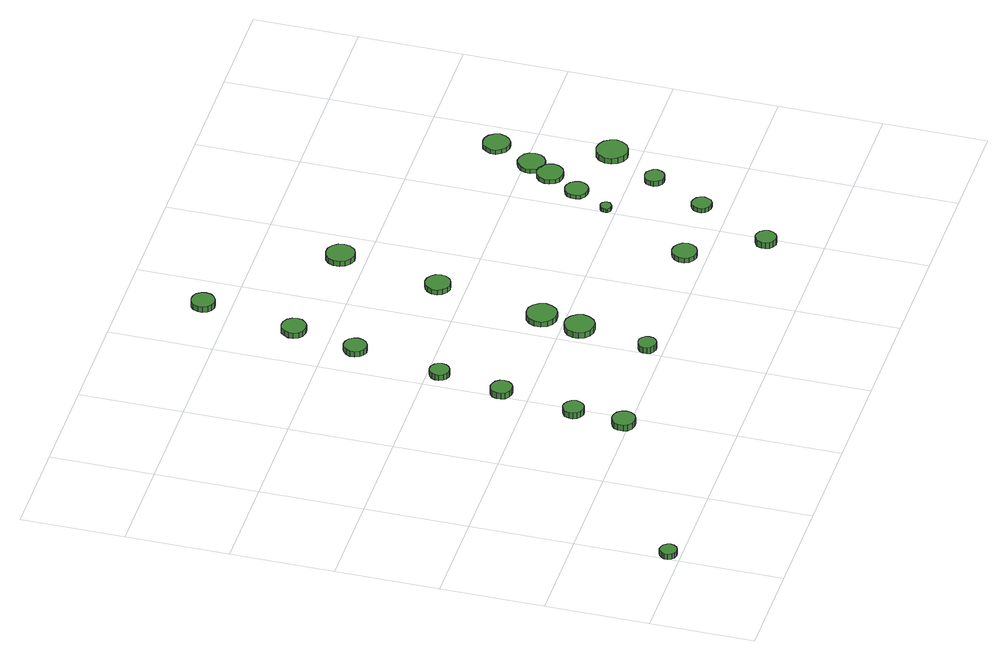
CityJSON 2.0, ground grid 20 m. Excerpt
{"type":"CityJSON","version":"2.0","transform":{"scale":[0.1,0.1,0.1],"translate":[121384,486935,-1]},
"CityObjects":{
"tree1":{"type":"SolitaryVegetationObject","attributes":{"function":"something"},"geometry":[{"type":"MultiSurface","lod":"1","boundaries":[[[0,1,2,3,4,5,6,7,8,9,10,11,12,13,14]],[[15,16,17,18,19,20,21,22,23,24,25,26,27,28,29]],[[0,29,28,1]],[[1,28,27,2]],[[2,27,26,3]],[[3,26,25,4]],[[4,25,24,5]],[[5,24,23,6]],[[6,23,22,7]],[[7,22,21,8]],[[8,21,20,9]],[[9,20,19,10]],[[10,19,18,11]],[[11,18,17,12]],[[12,17,16,13]],[[13,16,15,14]],[[14,15,29,0]]]}]},
"tree2":{"type":"SolitaryVegetationObject","attributes":{"function":"something"},"geometry":[{"type":"MultiSurface","lod":"1","boundaries":[[[30,31,32,33,34,35,36,37,38,39,40,41,42,43,44]],[[45,46,47,48,49,50,51,52,53,54,55,56,57,58,59]],[[30,59,58,31]],[[31,58,57,32]],[[32,57,56,33]],[[33,56,55,34]],[[34,55,54,35]],[[35,54,53,36]],[[36,53,52,37]],[[37,52,51,38]],[[38,51,50,39]],[[39,50,49,40]],[[40,49,48,41]],[[41,48,47,42]],[[42,47,46,43]],[[43,46,45,44]],[[44,45,59,30]]]}]},
"tree3":{"type":"SolitaryVegetationObject","attributes":{"function":"something"},"geometry":[{"type":"MultiSurface","lod":"1","boundaries":[[[60,61,62,63,64,65,66,67,68,69,70,71,72,73,74]],[[75,76,77,78,79,80,81,82,83,84,85,86,87,88,89]],[[60,89,88,61]],[[61,88,87,62]],[[62,87,86,63]],[[63,86,85,64]],[[64,85,84,65]],[[65,84,83,66]],[[66,83,82,67]],[[67,82,81,68]],[[68,81,80,69]],[[69,80,79,70]],[[70,79,78,71]],[[71,78,77,72]],[[72,77,76,73]],[[73,76,75,74]],[[74,75,89,60]]]}]},
"tree4":{"type":"SolitaryVegetationObject","attributes":{"function":"something"},"geometry":[{"type":"MultiSurface","lod":"1","boundaries":[[[90,91,92,93,94,95,96,97,98,99,100,101,102,103,104]],[[105,106,107,108,109,110,111,112,113,114,115,116,117,118,119]],[[90,119,118,91]],[[91,118,117,92]],[[92,117,116,93]],[[93,116,115,94]],[[94,115,114,95]],[[95,114,113,96]],[[96,113,112,97]],[[97,112,111,98]],[[98,111,110,99]],[[99,110,109,100]],[[100,109,108,101]],[[101,108,107,102]],[[102,107,106,103]],[[103,106,105,104]],[[104,105,119,90]]]}]},
"tree5":{"type":"SolitaryVegetationObject","attributes":{"function":"something"},"geometry":[{"type":"MultiSurface","lod":"1","boundaries":[[[120,121,122,123,124,125,126,127,128,129,130,131,132,133,134]],[[135,136,137,138,139,140,141,142,143,144,145,146,147,148,149]],[[120,149,148,121]],[[121,148,147,122]],[[122,147,146,123]],[[123,146,145,124]],[[124,145,144,125]],[[125,144,143,126]],[[126,143,142,127]],[[127,142,141,128]],[[128,141,140,129]],[[129,140,139,130]],[[130,139,138,131]],[[131,138,137,132]],[[132,137,136,133]],[[133,136,135,134]],[[134,135,149,120]]]}]},
"tree6":{"type":"SolitaryVegetationObject","attributes":{"function":"something"},"geometry":[{"type":"MultiSurface","lod":"1","boundaries":[[[150,151,152,153,154,155,156,157,158,159,160,161,162,163,164]],[[165,166,167,168,169,170,171,172,173,174,175,176,177,178,179]],[[150,179,178,151]],[[151,178,177,152]],[[152,177,176,153]],[[153,176,175,154]],[[154,175,174,155]],[[155,174,173,156]],[[156,173,172,157]],[[157,172,171,158]],[[158,171,170,159]],[[159,170,169,160]],[[160,169,168,161]],[[161,168,167,162]],[[162,167,166,163]],[[163,166,165,164]],[[164,165,179,150]]]}]},
"tree7":{"type":"SolitaryVegetationObject","attributes":{"function":"something"},"geometry":[{"type":"MultiSurface","lod":"1","boundaries":[[[180,181,182,183,184,185,186,187,188,189,190,191,192,193,194]],[[195,196,197,198,199,200,201,202,203,204,205,206,207,208,209]],[[180,209,208,181]],[[181,208,207,182]],[[182,207,206,183]],[[183,206,205,184]],[[184,205,204,185]],[[185,204,203,186]],[[186,203,202,187]],[[187,202,201,188]],[[188,201,200,189]],[[189,200,199,190]],[[190,199,198,191]],[[191,198,197,192]],[[192,197,196,193]],[[193,196,195,194]],[[194,195,209,180]]]}]},
"tree8":{"type":"SolitaryVegetationObject","attributes":{"function":"something"},"geometry":[{"type":"MultiSurface","lod":"1","boundaries":[[[210,211,212,213,214,215,216,217,218,219,220,221,222,223,224]],[[225,226,227,228,229,230,231,232,233,234,235,236,237,238,239]],[[210,239,238,211]],[[211,238,237,212]],[[212,237,236,213]],[[213,236,235,214]],[[214,235,234,215]],[[215,234,233,216]],[[216,233,232,217]],[[217,232,231,218]],[[218,231,230,219]],[[219,230,229,220]],[[220,229,228,221]],[[221,228,227,222]],[[222,227,226,223]],[[223,226,225,224]],[[224,225,239,210]]]}]},
"tree9":{"type":"SolitaryVegetationObject","attributes":{"function":"something"},"geometry":[{"type":"MultiSurface","lod":"1","boundaries":[[[240,241,242,243,244,245,246,247,248,249,250,251,252,253,254]],[[255,256,257,258,259,260,261,262,263,264,265,266,267,268,269]],[[240,269,268,241]],[[241,268,267,242]],[[242,267,266,243]],[[243,266,265,244]],[[244,265,264,245]],[[245,264,263,246]],[[246,263,262,247]],[[247,262,261,248]],[[248,261,260,249]],[[249,260,259,250]],[[250,259,258,251]],[[251,258,257,252]],[[252,257,256,253]],[[253,256,255,254]],[[254,255,269,240]]]}]},
"tree10":{"type":"SolitaryVegetationObject","attributes":{"function":"something"},"geometry":[{"type":"MultiSurface","lod":"1","boundaries":[[[270,271,272,273,274,275,276,277,278,279,280,281,282,283,284]],[[285,286,287,288,289,290,291,292,293,294,295,296,297,298,299]],[[270,299,298,271]],[[271,298,297,272]],[[272,297,296,273]],[[273,296,295,274]],[[274,295,294,275]],[[275,294,293,276]],[[276,293,292,277]],[[277,292,291,278]],[[278,291,290,279]],[[279,290,289,280]],[[280,289,288,281]],[[281,288,287,282]],[[282,287,286,283]],[[283,286,285,284]],[[284,285,299,270]]]}]},
"tree11":{"type":"SolitaryVegetationObject","attributes":{"function":"something"},"geometry":[{"type":"MultiSurface","lod":"1","boundaries":[[[300,301,302,303,304,305,306,307,308,309,310,311,312,313,314]],[[315,316,317,318,319,320,321,322,323,324,325,326,327,328,329]],[[300,329,328,301]],[[301,328,327,302]],[[302,327,326,303]],[[303,326,325,304]],[[304,325,324,305]],[[305,324,323,306]],[[306,323,322,307]],[[307,322,321,308]],[[308,321,320,309]],[[309,320,319,310]],[[310,319,318,311]],[[311,318,317,312]],[[312,317,316,313]],[[313,316,315,314]],[[314,315,329,300]]]}]},
"tree12":{"type":"SolitaryVegetationObject","attributes":{"function":"something"},"geometry":[{"type":"MultiSurface","lod":"1","boundaries":[[[330,331,332,333,334,335,336,337,338,339,340,341,342,343,344]],[[345,346,347,348,349,350,351,352,353,354,355,356,357,358,359]],[[330,359,358,331]],[[331,358,357,332]],[[332,357,356,333]],[[333,356,355,334]],[[334,355,354,335]],[[335,354,353,336]],[[336,353,352,337]],[[337,352,351,338]],[[338,351,350,339]],[[339,350,349,340]],[[340,349,348,341]],[[341,348,347,342]],[[342,347,346,343]],[[343,346,345,344]],[[344,345,359,330]]]}]},
"tree13":{"type":"SolitaryVegetationObject","attributes":{"function":"something"},"geometry":[{"type":"MultiSurface","lod":"1","boundaries":[[[360,361,362,363,364,365,366,367,368,369,370,371,372,373,374]],[[375,376,377,378,379,380,381,382,383,384,385,386,387,388,389]],[[360,389,388,361]],[[361,388,387,362]],[[362,387,386,363]],[[363,386,385,364]],[[364,385,384,365]],[[365,384,383,366]],[[366,383,382,367]],[[367,382,381,368]],[[368,381,380,369]],[[369,380,379,370]],[[370,379,378,371]],[[371,378,377,372]],[[372,377,376,373]],[[373,376,375,374]],[[374,375,389,360]]]}]},
"tree14":{"type":"SolitaryVegetationObject","attributes":{"function":"something"},"geometry":[{"type":"MultiSurface","lod":"1","boundaries":[[[390,391,392,393,394,395,396,397,398,399,400,401,402,403,404]],[[405,406,407,408,409,410,411,412,413,414,415,416,417,418,419]],[[390,419,418,391]],[[391,418,417,392]],[[392,417,416,393]],[[393,416,415,394]],[[394,415,414,395]],[[395,414,413,396]],[[396,413,412,397]],[[397,412,411,398]],[[398,411,410,399]],[[399,410,409,400]],[[400,409,408,401]],[[401,408,407,402]],[[402,407,406,403]],[[403,406,405,404]],[[404,405,419,390]]]}]},
"tree15":{"type":"SolitaryVegetationObject","attributes":{"function":"something"},"geometry":[{"type":"MultiSurface","lod":"1","boundaries":[[[420,421,422,423,424,425,426,427,428,429,430,431,432,433,434]],[[435,436,437,438,439,440,441,442,443,444,445,446,447,448,449]],[[420,449,448,421]],[[421,448,447,422]],[[422,447,446,423]],[[423,446,445,424]],[[424,445,444,425]],[[425,444,443,426]],[[426,443,442,427]],[[427,442,441,428]],[[428,441,440,429]],[[429,440,439,430]],[[430,439,438,431]],[[431,438,437,432]],[[432,437,436,433]],[[433,436,435,434]],[[434,435,449,420]]]}]},
"tree16":{"type":"SolitaryVegetationObject","attributes":{"function":"something"},"geometry":[{"type":"MultiSurface","lod":"1","boundaries":[[[450,451,452,453,454,455,456,457,458,459,460,461,462,463,464]],[[465,466,467,468,469,470,471,472,473,474,475,476,477,478,479]],[[450,479,478,451]],[[451,478,477,452]],[[452,477,476,453]],[[453,476,475,454]],[[454,475,474,455]],[[455,474,473,456]],[[456,473,472,457]],[[457,472,471,458]],[[458,471,470,459]],[[459,470,469,460]],[[460,469,468,461]],[[461,468,467,462]],[[462,467,466,463]],[[463,466,465,464]],[[464,465,479,450]]]}]},
"tree17":{"type":"SolitaryVegetationObject","attributes":{"function":"something"},"geometry":[{"type":"MultiSurface","lod":"1","boundaries":[[[480,481,482,483,484,485,486,487,488,489,490,491,492,493,494]],[[495,496,497,498,499,500,501,502,503,504,505,506,507,508,509]],[[480,509,508,481]],[[481,508,507,482]],[[482,507,506,483]],[[483,506,505,484]],[[484,505,504,485]],[[485,504,503,486]],[[486,503,502,487]],[[487,502,501,488]],[[488,501,500,489]],[[489,500,499,490]],[[490,499,498,491]],[[491,498,497,492]],[[492,497,496,493]],[[493,496,495,494]],[[494,495,509,480]]]}]},
"tree18":{"type":"SolitaryVegetationObject","attributes":{"function":"something"},"geometry":[{"type":"MultiSurface","lod":"1","boundaries":[[[510,511,512,513,514,515,516,517,518,519,520,521,522,523,524]],[[525,526,527,528,529,530,531,532,533,534,535,536,537,538,539]],[[510,539,538,511]],[[511,538,537,512]],[[512,537,536,513]],[[513,536,535,514]],[[514,535,534,515]],[[515,534,533,516]],[[516,533,532,517]],[[517,532,531,518]],[[518,531,530,519]],[[519,530,529,520]],[[520,529,528,521]],[[521,528,527,522]],[[522,527,526,523]],[[523,526,525,524]],[[524,525,539,510]]]}]},
"tree19":{"type":"SolitaryVegetationObject","attributes":{"function":"something"},"geometry":[{"type":"MultiSurface","lod":"1","boundaries":[[[540,541,542,543,544,545,546,547,548,549,550,551,552,553,554]],[[555,556,557,558,559,560,561,562,563,564,565,566,567,568,569]],[[540,569,568,541]],[[541,568,567,542]],[[542,567,566,543]],[[543,566,565,544]],[[544,565,564,545]],[[545,564,563,546]],[[546,563,562,547]],[[547,562,561,548]],[[548,561,560,549]],[[549,560,559,550]],[[550,559,558,551]],[[551,558,557,552]],[[552,557,556,553]],[[553,556,555,554]],[[554,555,569,540]]]}]},
"tree20":{"type":"SolitaryVegetationObject","attributes":{"function":"something"},"geometry":[{"type":"MultiSurface","lod":"1","boundaries":[[[570,571,572,573,574,575,576,577,578,579,580,581,582,583,584]],[[585,586,587,588,589,590,591,592,593,594,595,596,597,598,599]],[[570,599,598,571]],[[571,598,597,572]],[[572,597,596,573]],[[573,596,595,574]],[[574,595,594,575]],[[575,594,593,576]],[[576,593,592,577]],[[577,592,591,578]],[[578,591,590,579]],[[579,590,589,580]],[[580,589,588,581]],[[581,588,587,582]],[[582,587,586,583]],[[583,586,585,584]],[[584,585,599,570]]]}]},
"tree21":{"type":"SolitaryVegetationObject","attributes":{"function":"something"},"geometry":[{"type":"MultiSurface","lod":"1","boundaries":[[[600,601,602,603,604,605,606,607,608,609,610,611,612,613,614]],[[615,616,617,618,619,620,621,622,623,624,625,626,627,628,629]],[[600,629,628,601]],[[601,628,627,602]],[[602,627,626,603]],[[603,626,625,604]],[[604,625,624,605]],[[605,624,623,606]],[[606,623,622,607]],[[607,622,621,608]],[[608,621,620,609]],[[609,620,619,610]],[[610,619,618,611]],[[611,618,617,612]],[[612,617,616,613]],[[613,616,615,614]],[[614,615,629,600]]]}]},
"tree22":{"type":"SolitaryVegetationObject","attributes":{"function":"something"},"geometry":[{"type":"MultiSurface","lod":"1","boundaries":[[[630,631,632,633,634,635,636,637,638,639,640,641,642,643,644]],[[645,646,647,648,649,650,651,652,653,654,655,656,657,658,659]],[[630,659,658,631]],[[631,658,657,632]],[[632,657,656,633]],[[633,656,655,634]],[[634,655,654,635]],[[635,654,653,636]],[[636,653,652,637]],[[637,652,651,638]],[[638,651,650,639]],[[639,650,649,640]],[[640,649,648,641]],[[641,648,647,642]],[[642,647,646,643]],[[643,646,645,644]],[[644,645,659,630]]]}]},
"tree23":{"type":"SolitaryVegetationObject","attributes":{"function":"something"},"geometry":[{"type":"MultiSurface","lod":"1","boundaries":[[[660,661,662,663,664,665,666,667,668,669,670,671,672,673,674]],[[675,676,677,678,679,680,681,682,683,684,685,686,687,688,689]],[[660,689,688,661]],[[661,688,687,662]],[[662,687,686,663]],[[663,686,685,664]],[[664,685,684,665]],[[665,684,683,666]],[[666,683,682,667]],[[667,682,681,668]],[[668,681,680,669]],[[669,680,679,670]],[[670,679,678,671]],[[671,678,677,672]],[[672,677,676,673]],[[673,676,675,674]],[[674,675,689,660]]]}]}
},
"vertices":[
[34,25,17],[32,31,17],[28,37,17],[22,40,17],[15,41,17],[9,39,17],[4,34,17],[1,28,17],[1,21,17],[4,15,17],[9,10,17],[15,8,17],[22,9,17],[28,12,17],[32,18,17],[32,18,6],[28,12,6],[22,9,6],[15,8,6],[9,10,6],[4,15,6],[1,21,6],[1,28,6],[4,34,6],[9,39,6],[15,41,6],[22,40,6],[28,37,6],[32,31,6],[34,25,6],
[393,208,28],[391,217,28],[385,225,28],[377,229,28],[368,230,28],[359,227,28],[352,221,28],[349,213,28],[349,203,28],[352,195,28],[359,189,28],[368,186,28],[377,187,28],[385,191,28],[391,199,28],[391,199,15],[385,191,15],[377,187,15],[368,186,15],[359,189,15],[352,195,15],[349,203,15],[349,213,15],[352,221,15],[359,227,15],[368,230,15],[377,229,15],[385,225,15],[391,217,15],[393,208,15],
[406,308,23],[404,316,23],[399,323,23],[392,327,23],[384,328,23],[376,325,23],[370,320,23],[367,312,23],[367,304,23],[370,296,23],[376,291,23],[384,288,23],[392,289,23],[399,293,23],[404,300,23],[404,300,10],[399,293,10],[392,289,10],[384,288,10],[376,291,10],[370,296,10],[367,304,10],[367,312,10],[370,320,10],[376,325,10],[384,328,10],[392,327,10],[399,323,10],[404,316,10],[406,308,10],
[436,454,19],[434,462,19],[429,469,19],[421,473,19],[413,474,19],[405,472,19],[398,466,19],[395,458,19],[395,449,19],[398,441,19],[405,436,19],[413,433,19],[421,434,19],[429,438,19],[434,445,19],[434,445,6],[429,438,6],[421,434,6],[413,433,6],[405,436,6],[398,441,6],[395,449,6],[395,458,6],[398,466,6],[405,472,6],[413,474,6],[421,473,6],[429,469,6],[434,462,6],[436,454,6],
[457,578,18],[455,586,18],[451,592,18],[444,596,18],[436,597,18],[429,594,18],[423,589,18],[420,582,18],[420,574,18],[423,567,18],[429,562,18],[436,559,18],[444,560,18],[451,564,18],[455,570,18],[455,570,6],[451,564,6],[444,560,6],[436,559,6],[429,562,6],[423,567,6],[420,574,6],[420,582,6],[423,589,6],[429,594,6],[436,597,6],[444,596,6],[451,592,6],[455,586,6],[457,578,6],
[632,231,23],[631,238,23],[626,244,23],[620,248,23],[613,248,23],[606,246,23],[600,241,23],[597,235,23],[597,227,23],[600,220,23],[606,216,23],[613,213,23],[620,214,23],[626,218,23],[631,224,23],[631,224,10],[626,218,10],[620,214,10],[613,213,10],[606,216,10],[600,220,10],[597,227,10],[597,235,10],[600,241,10],[606,246,10],[613,248,10],[620,248,10],[626,244,10],[631,238,10],[632,231,10],
[491,747,18],[489,756,18],[484,763,18],[476,768,18],[467,769,18],[459,766,18],[452,760,18],[448,752,18],[448,742,18],[452,734,18],[459,728,18],[467,725,18],[476,726,18],[484,731,18],[489,738,18],[489,738,6],[484,731,6],[476,726,6],[467,725,6],[459,728,6],[452,734,6],[448,742,6],[448,752,6],[452,760,6],[459,766,6],[467,769,6],[476,768,6],[484,763,6],[489,756,6],[491,747,6],
[670,368,19],[667,379,19],[660,389,19],[650,395,19],[638,396,19],[627,392,19],[618,384,19],[613,373,19],[613,362,19],[618,351,19],[627,343,19],[638,339,19],[650,340,19],[660,346,19],[667,356,19],[667,356,6],[660,346,6],[650,340,6],[638,339,6],[627,343,6],[618,351,6],[613,362,6],[613,373,6],[618,384,6],[627,392,6],[638,396,6],[650,395,6],[660,389,6],[667,379,6],[670,368,6],
[520,871,18],[518,881,18],[512,889,18],[504,894,18],[494,895,18],[484,892,18],[477,885,18],[473,876,18],[473,866,18],[477,857,18],[484,851,18],[494,848,18],[504,849,18],[512,854,18],[518,862,18],[518,862,6],[512,854,6],[504,849,6],[494,848,6],[484,851,6],[477,857,6],[473,866,6],[473,876,6],[477,885,6],[484,892,6],[494,895,6],[504,894,6],[512,889,6],[518,881,6],[520,871,6],
[687,444,17],[684,456,17],[677,466,17],[667,472,17],[654,473,17],[643,470,17],[634,461,17],[629,450,17],[629,438,17],[634,427,17],[643,419,17],[654,415,17],[667,416,17],[677,422,17],[684,432,17],[684,432,6],[677,422,6],[667,416,6],[654,415,6],[643,419,6],[634,427,6],[629,438,6],[629,450,6],[634,461,6],[643,470,6],[654,473,6],[667,472,6],[677,466,6],[684,456,6],[687,444,6],
[551,1054,18],[549,1063,18],[543,1071,18],[535,1075,18],[526,1076,18],[517,1073,18],[510,1067,18],[506,1058,18],[506,1049,18],[510,1040,18],[517,1034,18],[526,1031,18],[535,1032,18],[543,1037,18],[549,1044,18],[549,1044,6],[543,1037,6],[535,1032,6],[526,1031,6],[517,1034,6],[510,1040,6],[506,1049,6],[506,1058,6],[510,1067,6],[517,1073,6],[526,1076,6],[535,1075,6],[543,1071,6],[549,1063,6],[551,1054,6],
[721,653,17],[719,663,17],[713,671,17],[704,676,17],[694,677,17],[685,674,17],[678,667,17],[673,658,17],[673,648,17],[678,639,17],[685,632,17],[694,629,17],[704,630,17],[713,635,17],[719,643,17],[719,643,6],[713,635,6],[704,630,6],[694,629,6],[685,632,6],[678,639,6],[673,648,6],[673,658,6],[678,667,6],[685,674,6],[694,677,6],[704,676,6],[713,671,6],[719,663,6],[721,653,6],
[936,242,17],[934,252,17],[928,260,17],[919,265,17],[910,266,17],[900,263,17],[893,256,17],[889,247,17],[889,237,17],[893,228,17],[900,222,17],[910,219,17],[919,220,17],[928,225,17],[934,233,17],[934,233,7],[928,225,7],[919,220,7],[910,219,7],[900,222,7],[893,228,7],[889,237,7],[889,247,7],[893,256,7],[900,263,7],[910,266,7],[919,265,7],[928,260,7],[934,252,7],[936,242,7],
[764,850,17],[762,861,17],[755,870,17],[745,876,17],[734,877,17],[723,874,17],[714,866,17],[710,856,17],[710,844,17],[714,834,17],[723,826,17],[734,822,17],[745,824,17],[755,829,17],[762,839,17],[762,839,6],[755,829,6],[745,824,6],[734,822,6],[723,826,6],[714,834,6],[710,844,6],[710,856,6],[714,866,6],[723,874,6],[734,877,6],[745,876,6],[755,870,6],[762,861,6],[764,850,6],
[1006,108,23],[1004,116,23],[999,123,23],[992,127,23],[984,128,23],[976,125,23],[970,120,23],[967,112,23],[967,104,23],[970,96,23],[976,91,23],[984,88,23],[992,89,23],[999,93,23],[1004,100,23],[1004,100,10],[999,93,10],[992,89,10],[984,88,10],[976,91,10],[970,96,10],[967,104,10],[967,112,10],[970,120,10],[976,125,10],[984,128,10],[992,127,10],[999,123,10],[1004,116,10],[1006,108,10],
[1023,421,14],[1022,425,14],[1019,429,14],[1015,431,14],[1011,431,14],[1007,430,14],[1003,427,14],[1002,423,14],[1002,418,14],[1003,414,14],[1007,411,14],[1011,410,14],[1015,410,14],[1019,413,14],[1022,416,14],[1022,416,6],[1019,413,6],[1015,410,6],[1011,410,6],[1007,411,6],[1003,414,6],[1002,418,6],[1002,423,6],[1003,427,6],[1007,430,6],[1011,431,6],[1015,431,6],[1019,429,6],[1022,425,6],[1023,421,6],
[1083,252,16],[1081,260,16],[1077,266,16],[1070,270,16],[1062,271,16],[1055,269,16],[1049,263,16],[1046,256,16],[1046,248,16],[1049,241,16],[1055,236,16],[1062,233,16],[1070,234,16],[1077,238,16],[1081,245,16],[1081,245,7],[1077,238,7],[1070,234,7],[1062,233,7],[1055,236,7],[1049,241,7],[1046,248,7],[1046,256,7],[1049,263,7],[1055,269,7],[1062,271,7],[1070,270,7],[1077,266,7],[1081,260,7],[1083,252,7],
[1070,486,14],[1068,495,14],[1063,502,14],[1055,507,14],[1046,508,14],[1037,505,14],[1030,499,14],[1027,491,14],[1027,482,14],[1030,473,14],[1037,467,14],[1046,464,14],[1055,465,14],[1063,470,14],[1068,477,14],[1068,477,6],[1063,470,6],[1055,465,6],[1046,464,6],[1037,467,6],[1030,473,6],[1027,482,6],[1027,491,6],[1030,499,6],[1037,505,6],[1046,508,6],[1055,507,6],[1063,502,6],[1068,495,6],[1070,486,6],
[1140,358,17],[1138,365,17],[1134,371,17],[1127,375,17],[1119,376,17],[1112,374,17],[1106,369,17],[1103,361,17],[1103,354,17],[1106,347,17],[1112,341,17],[1119,339,17],[1127,340,17],[1134,344,17],[1138,350,17],[1138,350,6],[1134,344,6],[1127,340,6],[1119,339,6],[1112,341,6],[1106,347,6],[1103,354,6],[1103,361,6],[1106,369,6],[1112,374,6],[1119,376,6],[1127,375,6],[1134,371,6],[1138,365,6],[1140,358,6],
[1108,546,15],[1106,556,15],[1099,565,15],[1090,570,15],[1080,571,15],[1070,568,15],[1062,561,15],[1058,551,15],[1058,541,15],[1062,531,15],[1070,524,15],[1080,521,15],[1090,522,15],[1099,527,15],[1106,536,15],[1106,536,6],[1099,527,6],[1090,522,6],[1080,521,6],[1070,524,6],[1062,531,6],[1058,541,6],[1058,551,6],[1062,561,6],[1070,568,6],[1080,571,6],[1090,570,6],[1099,565,6],[1106,556,6],[1108,546,6],
[1131,588,15],[1129,599,15],[1123,607,15],[1113,613,15],[1102,614,15],[1092,610,15],[1084,603,15],[1080,593,15],[1080,583,15],[1084,573,15],[1092,566,15],[1102,562,15],[1113,563,15],[1123,569,15],[1129,577,15],[1129,577,6],[1123,569,6],[1113,563,6],[1102,562,6],[1092,566,6],[1084,573,6],[1080,583,6],[1080,593,6],[1084,603,6],[1092,610,6],[1102,614,6],[1113,613,6],[1123,607,6],[1129,599,6],[1131,588,6],
[1207,454,18],[1204,466,18],[1197,476,18],[1186,482,18],[1174,484,18],[1162,480,18],[1153,472,18],[1148,460,18],[1148,448,18],[1153,437,18],[1162,428,18],[1174,424,18],[1186,426,18],[1197,432,18],[1204,442,18],[1204,442,6],[1197,432,6],[1186,426,6],[1174,424,6],[1162,428,6],[1153,437,6],[1148,448,6],[1148,460,6],[1153,472,6],[1162,480,6],[1174,484,6],[1186,482,6],[1197,476,6],[1204,466,6],[1207,454,6],
[1171,666,15],[1168,676,15],[1162,685,15],[1153,690,15],[1143,691,15],[1132,688,15],[1125,681,15],[1120,671,15],[1120,660,15],[1125,651,15],[1132,644,15],[1143,640,15],[1153,641,15],[1162,647,15],[1168,655,15],[1168,655,6],[1162,647,6],[1153,641,6],[1143,640,6],[1132,644,6],[1125,651,6],[1120,660,6],[1120,671,6],[1125,681,6],[1132,688,6],[1143,691,6],[1153,690,6],[1162,685,6],[1168,676,6],[1171,666,6]
]}
